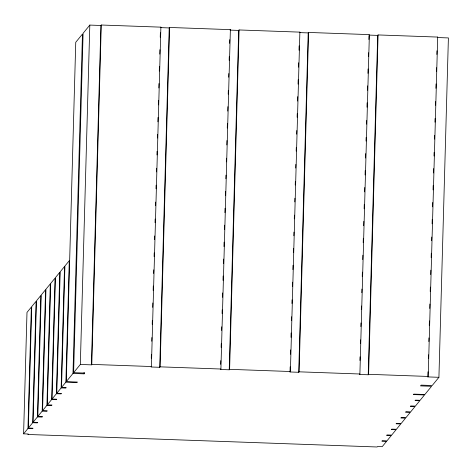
<?xml version="1.0" encoding="UTF-8"?>
<svg xmlns="http://www.w3.org/2000/svg" width="472" height="472" viewBox="0 0 472 472"><rect width="100%" height="100%" fill="white"/><g stroke="black" fill="none" stroke-linecap="round" stroke-linejoin="round"><path stroke-width="0.71" d="M23.6 433.839L26.992 312.411L31.353 307.077L27.96 428.505L23.6 433.839L28.279 434.01L27.901 434.47L377.134 446.984L377.512 446.518L382.19 446.689L386.556 441.349L381.877 441.184L382.255 440.724L386.934 440.889L391.294 435.556L386.615 435.385L386.993 434.924L391.671 435.09L396.037 429.756L391.359 429.591L391.736 429.125L396.415 429.296L400.775 423.956L396.096 423.791L396.474 423.325L401.159 423.496L405.519 418.157L400.84 417.991L401.218 417.531L405.896 417.696L410.257 412.363L405.578 412.192L405.961 411.731L410.64 411.897L415 406.563L410.321 406.398L410.699 405.932L415.378 406.103L419.744 400.763L415.065 400.598L415.443 400.132L420.121 400.303L424.481 394.964L413.395 394.568L413.773 394.108L424.859 394.503L431.573 386.291L420.487 385.895L421.118 385.123L432.204 385.518L438.919 377.311L448.4 37.931L437.314 37.53L437.691 37.07L378.078 34.934L377.7 35.394L368.219 374.774L359.517 374.461L359.894 374.001L369.375 34.621L308.582 32.444L308.204 32.904L298.723 372.284L290.02 371.971L290.162 366.821M28.344 428.045L31.73 306.611L36.096 301.278L32.704 422.706L28.344 428.045L33.022 428.21L32.639 428.676L27.96 428.505M33.081 422.245L36.474 300.817L40.834 295.478L37.441 416.912L33.081 422.245L37.76 422.411L37.382 422.877L32.704 422.706M37.825 416.446L41.217 295.018L45.578 289.684L42.185 411.112L37.825 416.446L42.504 416.617L42.126 417.077L37.441 416.912M42.563 410.646L45.955 289.218L50.315 283.884L46.929 405.312L42.563 410.646L47.241 410.817L46.864 411.277L42.185 411.112M47.306 404.852L50.699 283.418L55.059 278.085L51.666 399.513L47.306 404.852L51.985 405.017L51.607 405.477L46.929 405.312M52.044 399.052L55.436 277.625L59.802 272.285L56.41 393.719L52.044 399.052L56.723 399.218L56.345 399.684L51.666 399.513M56.787 393.253L60.18 271.825L64.54 266.491L61.148 387.919L56.787 393.253L61.466 393.424L61.089 393.884L56.41 393.719M61.525 387.453L64.918 266.025L69.284 260.692L65.891 382.119L61.525 387.453L66.204 387.624L65.826 388.084L61.148 387.919M66.269 381.659L75.75 42.279L82.464 34.067L72.983 373.446L66.269 381.659L77.355 382.054L76.977 382.515L65.891 382.119M72.983 373.446L84.069 373.842L84.7 373.069L73.614 372.673L83.096 33.294L89.81 25.081L100.896 25.482L101.273 25.016L160.887 27.152L151.406 366.532L151.028 366.992L159.731 367.304L160.114 366.844L169.59 27.464L230.383 29.642L220.902 369.021L220.524 369.482L229.227 369.794L229.61 369.334L239.086 29.954L299.879 32.131L290.398 371.511L290.02 371.971M73.614 372.673L80.329 364.461L89.81 25.081M84.069 373.842L84.11 372.367M80.329 364.461L91.415 364.856L100.896 25.482M91.415 364.856L91.792 364.396L101.273 25.016M151.276 358.159L151.376 354.478M151.748 341.226L151.848 337.545M152.22 324.293L152.32 320.618M152.692 307.366L152.816 302.947M153.164 290.433L153.288 286.014M153.636 273.5L153.742 269.819M154.114 256.567L154.214 252.886M154.586 239.634L154.686 235.953M155.058 222.701L155.158 219.02M155.53 205.768L155.636 202.093M156.002 188.841L156.108 185.16M156.474 171.908L156.58 168.227M156.952 154.975L157.052 151.294M157.424 138.042L157.524 134.361M157.872 121.847L157.996 117.428M158.35 104.914L158.468 100.495M158.822 87.981L158.946 83.568M159.294 71.048L159.418 66.635M159.766 54.121L159.89 49.702M160.238 37.188L160.362 32.769M159.731 367.304L169.212 27.925L169.59 27.464M220.666 364.331L220.772 360.649M221.138 347.398L221.244 343.716M221.616 330.465L221.716 326.783M222.088 313.532L222.188 309.856M222.536 297.336L222.66 292.923M223.014 280.403L223.132 275.99M223.486 263.476L223.61 259.057M223.958 246.543L224.082 242.124M224.43 229.61L224.554 225.191M224.902 212.677L225.026 208.258M225.374 195.744L225.498 191.331M225.846 178.811L225.952 175.13M226.324 161.884L226.424 158.203M226.796 144.951L226.92 140.532M227.268 128.018L227.392 123.599M227.74 111.085L227.864 106.666M228.212 94.152L228.318 90.471M228.684 77.219L228.79 73.538M229.162 60.286L229.262 56.611M229.634 43.359L229.734 39.677M229.227 369.794L238.708 30.414L239.086 29.954M290.51 354.307L290.634 349.888M290.988 337.374L291.106 332.955M291.46 320.441L291.56 316.759M291.932 303.508L292.032 299.826M292.404 286.575L292.528 282.162M292.876 269.642L293 265.229M293.348 252.715L293.472 248.296M293.826 235.782L293.926 232.1M294.298 218.849L294.398 215.167M294.77 201.916L294.87 198.234M295.242 184.983L295.342 181.301M295.714 168.05L295.82 164.368M296.186 151.123L296.292 147.441M296.664 134.19L296.764 130.508M297.136 117.257L297.236 113.575M297.584 101.061L297.708 96.642M298.062 84.128L298.18 79.709M298.534 67.195L298.658 62.776M299.006 50.262L299.13 45.849M298.723 372.284L299.106 371.824L308.582 32.444M359.906 360.478L360.006 356.797M360.378 343.545L360.484 339.864M360.85 326.612L360.956 322.931M361.322 309.679L361.428 305.998M361.8 292.746L361.9 289.065M362.248 276.551L362.372 272.132M362.72 259.618L362.844 255.204M363.198 242.685L363.322 238.272M363.67 225.758L363.794 221.338M364.142 208.825L364.266 204.405M364.614 191.892L364.738 187.472M365.086 174.959L365.21 170.54M365.558 158.026L365.682 153.607M366.036 141.093L366.136 137.411M366.508 124.16L366.608 120.484M366.98 107.232L367.104 102.813M367.452 90.3L367.576 85.88M367.924 73.366L368.048 68.947M368.396 56.434L368.502 52.752M368.874 39.501L368.974 35.819M368.219 374.774L368.597 374.314L378.078 34.934M438.919 377.311L427.833 376.91L427.98 371.759M428.352 358.508L428.452 354.826M428.824 341.575L428.924 337.893M429.272 325.379L429.396 320.96M429.75 308.446L429.868 304.027M430.222 291.513L430.346 287.1M430.694 274.58L430.818 270.167M431.166 257.647L431.29 253.234M431.638 240.72L431.744 237.038M432.11 223.787L432.234 219.368M432.582 206.854L432.706 202.435M433.06 189.921L433.184 185.502M433.532 172.988L433.656 168.575M434.004 156.055L434.104 152.373M434.476 139.122L434.582 135.446M434.948 122.195L435.054 118.513M435.42 105.262L435.526 101.58M435.898 88.329L436.022 83.91M436.37 71.396L436.47 67.714M436.842 54.463L436.942 50.781M427.833 376.91L428.216 376.449L437.691 37.07M160.887 27.152L160.51 27.618L169.212 27.925M230.383 29.642L230.006 30.108L238.708 30.414M299.879 32.131L299.496 32.597L308.204 32.904M368.992 35.087L377.7 35.394M91.792 364.396L151.406 366.532M160.114 366.844L220.902 369.021M229.61 369.334L290.398 371.511M299.106 371.824L359.894 374.001M368.597 374.314L428.216 376.449"/></g></svg>
